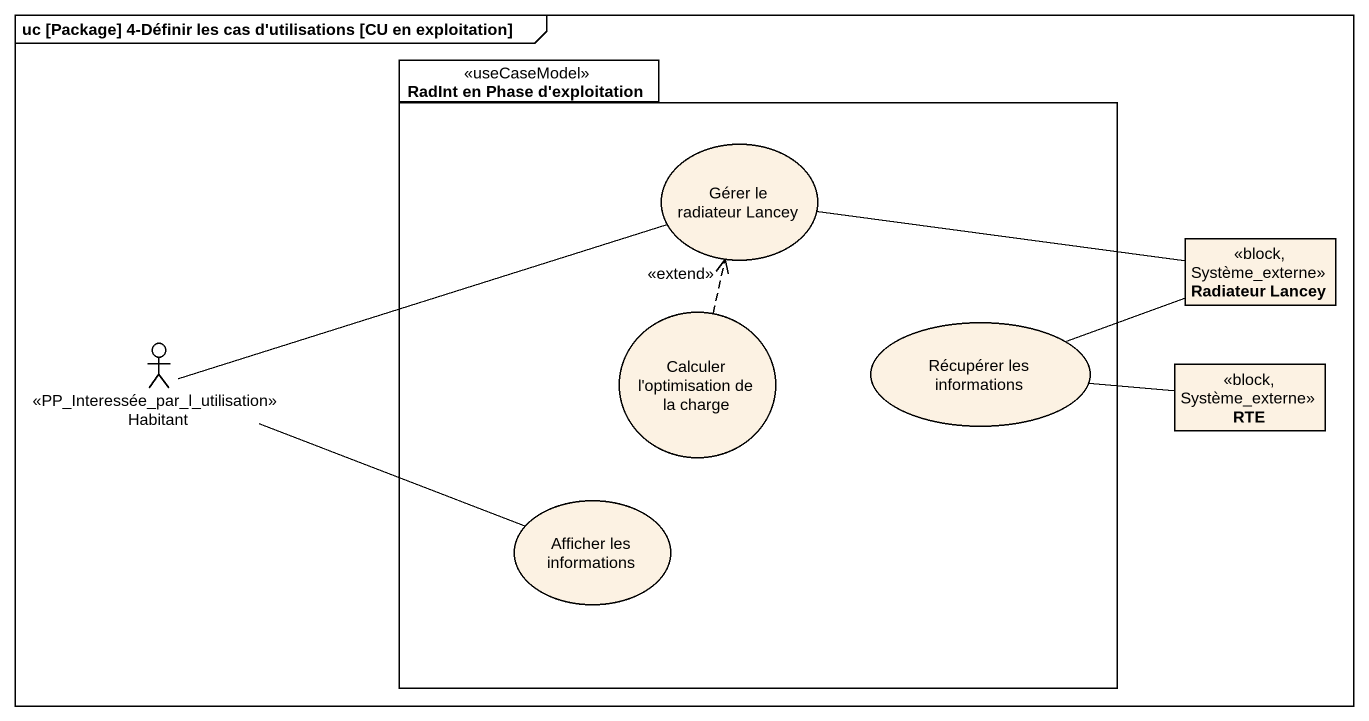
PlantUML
@startuml
mainframe uc [Package] 4-Définir les cas d'utilisations [CU en exploitation]
allowmixing
hide circle
hide empty members
package "RadInt en Phase d'exploitation" as RadInt_en_Phase_d <<useCaseModel>> {
  usecase "Gérer le radiateur Lancey" as Gérer_le_radiateur_Lancey
  usecase "Calculer l'optimisation de la charge" as Calculer_l_optimisation_de
  usecase "Récupérer les informations" as Récupérer_les_informations
  usecase "Afficher les informations" as Afficher_les_informations
}
class "Radiateur Lancey" as Radiateur_Lancey <<block, Système_externe>>
actor Habitant <<PP_Interessée_par_l_utilisation>>
class RTE <<block, Système_externe>>
Gérer_le_radiateur_Lancey -right- Radiateur_Lancey
Calculer_l_optimisation_de .up.> Gérer_le_radiateur_Lancey : <<extend>>
Habitant -right- Gérer_le_radiateur_Lancey
Habitant -right- Afficher_les_informations
Récupérer_les_informations -right- Radiateur_Lancey
Récupérer_les_informations -right- RTE
@enduml
